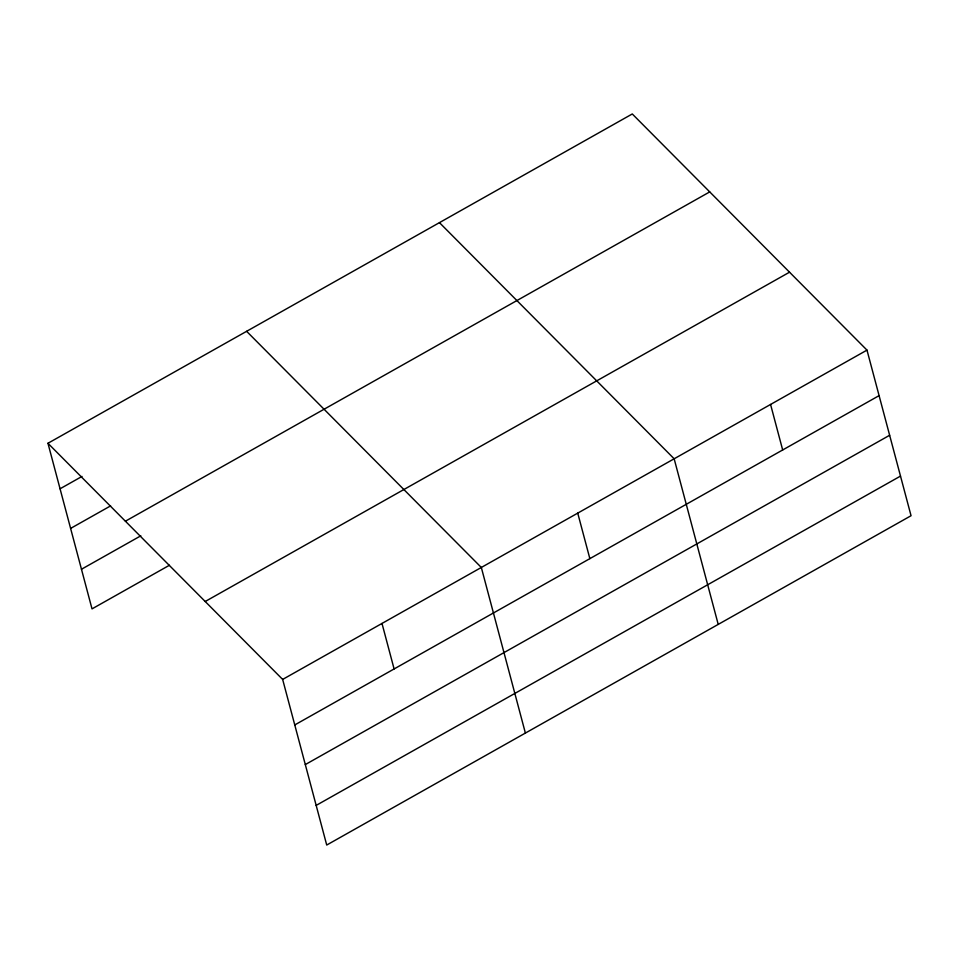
<?xml version="1.0" encoding="UTF-8"?>
<svg xmlns="http://www.w3.org/2000/svg" width="959" height="959" viewBox="0 0 959 959"><rect width="100%" height="100%" fill="white"/><g stroke="black" fill="none" stroke-linecap="round" stroke-linejoin="round"><path stroke-width="1.44" d="M47.95 443.274L632.281 113.965L866.984 350.119L911.05 515.726L326.719 845.035L282.653 679.428L47.95 443.274L92.016 608.881L169.419 565.259M60.057 488.79L81.995 476.431M70.606 528.421L110.597 505.884M125.401 521.205L709.732 191.896M81.467 569.25L140.817 535.805M205.202 601.497L789.533 272.188M282.653 679.428L866.984 350.119M294.761 724.944L879.091 395.635M305.31 764.575L889.64 435.266M316.17 805.404L900.501 476.096M439.45 222.632L674.153 458.786L718.219 624.405M246.619 331.311L481.322 567.464L525.388 733.072M770.568 404.458L782.676 449.975M577.738 513.125L589.857 558.641M381.994 623.446L394.101 668.962"/></g></svg>
